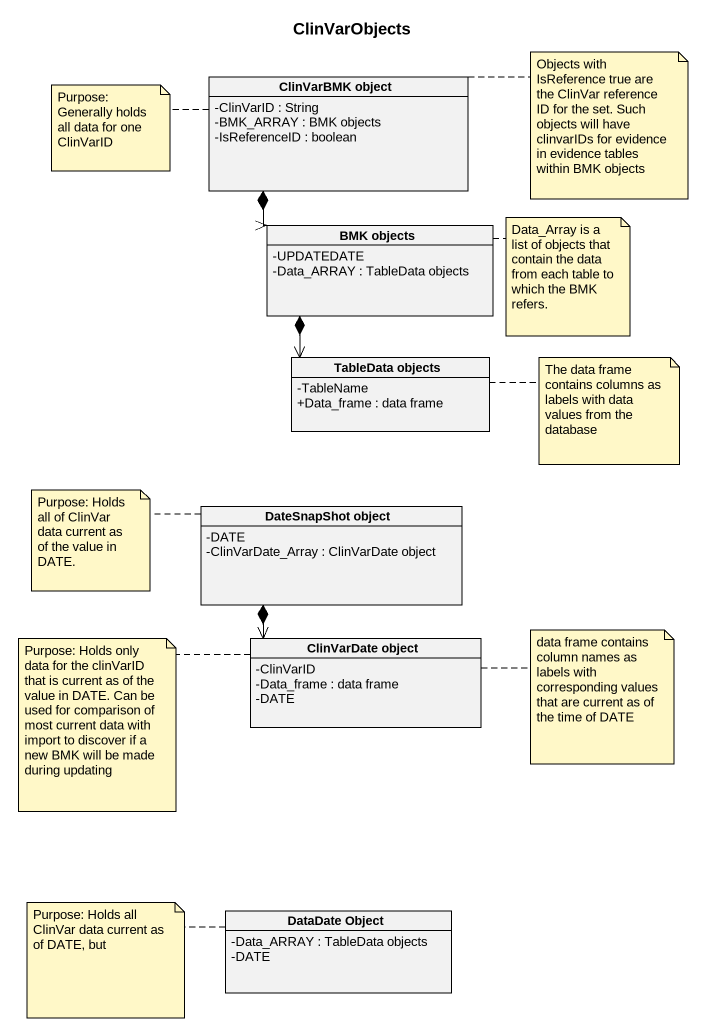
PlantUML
@startuml
title ClinVarObjects
hide circle
hide empty members
skinparam classAttributeIconSize 0
class "ClinVarBMK object" as ClinVarBMK_object {
  -ClinVarID : String
  -BMK_ARRAY : BMK objects
  -IsReferenceID : boolean
}
class "BMK objects" as BMK_objects {
  -UPDATEDATE
  -Data_ARRAY : TableData objects
}
class "TableData objects" as TableData_objects {
  -TableName
  +Data_frame : data frame
}
class "DateSnapShot object" as DateSnapShot_object {
  -DATE
  -ClinVarDate_Array : ClinVarDate object
}
class "ClinVarDate object" as ClinVarDate_object {
  -ClinVarID
  -Data_frame : data frame
  -DATE
}
class "DataDate Object" as DataDate_Object {
  -Data_ARRAY : TableData objects
  -DATE
}
ClinVarBMK_object *--> BMK_objects
BMK_objects *--> TableData_objects
DateSnapShot_object *--> ClinVarDate_object
note right of ClinVarBMK_object : Objects with IsReference true are the ClinVar reference ID for the set. Such objects will have clinvarIDs for evidence in evidence tables within BMK objects
note left of ClinVarBMK_object : Purpose: Generally holds all data for one ClinVarID
note right of BMK_objects : Data_Array is a list of objects that contain the data from each table to which the BMK refers.
note right of TableData_objects : The data frame contains columns as labels with data values from the database
note left of DateSnapShot_object : Purpose: Holds all of ClinVar data current as of the value in DATE.
note left of ClinVarDate_object : Purpose: Holds only data for the clinVarID that is current as of the value in DATE. Can be used for comparison of most current data with import to discover if a new BMK will be made during updating
note right of ClinVarDate_object : data frame contains column names as labels with corresponding values that are current as of the time of DATE
note left of DataDate_Object : Purpose: Holds all ClinVar data current as of DATE, but
@enduml
